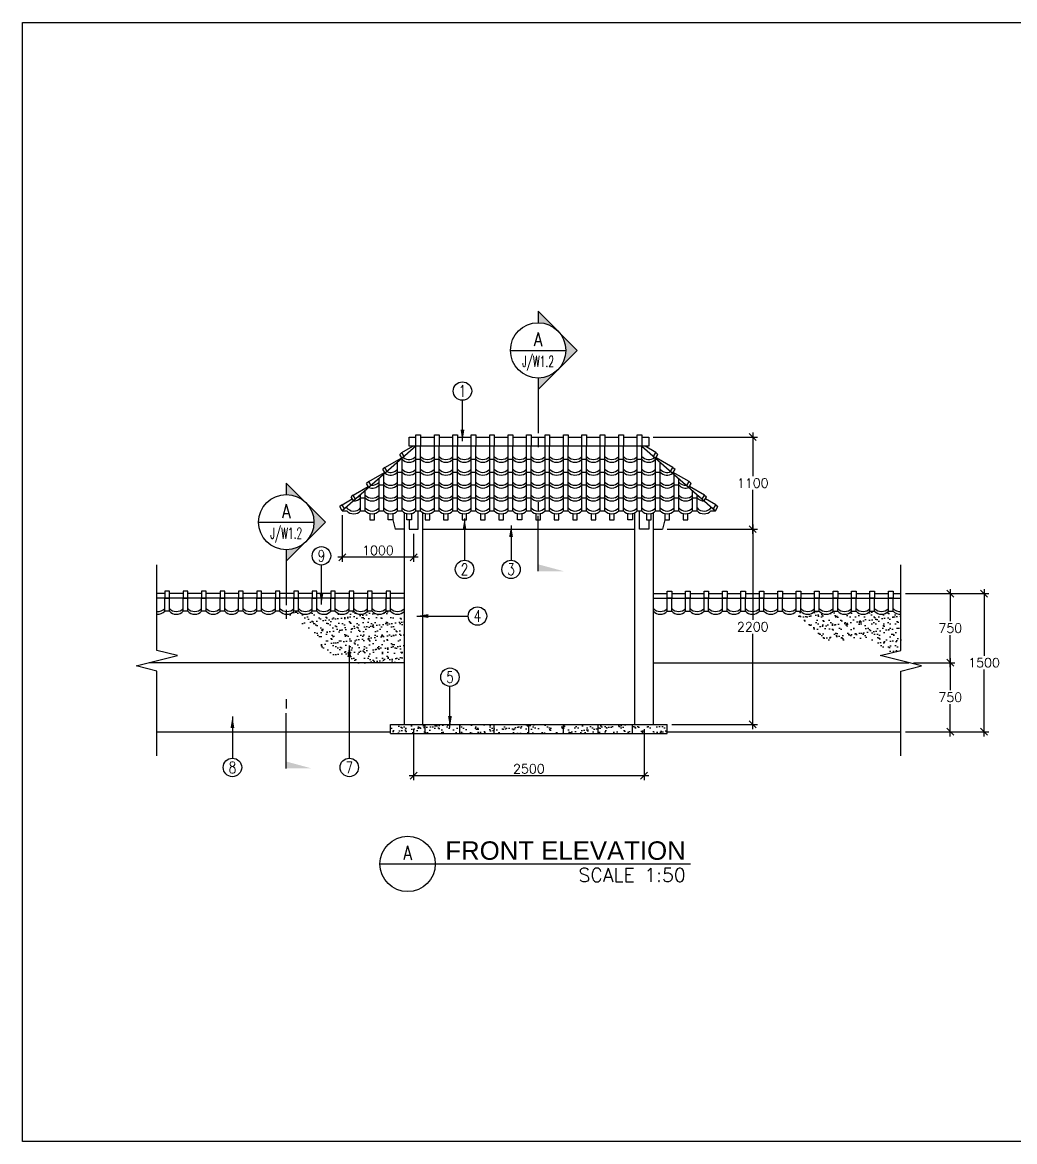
# Model space of a CAD drawing. Extents: x 0 to 17250, y 0 to 12150.
# Drawn here: x 0 to 10763, y 0 to 12150 of the extents above; entities that cross this region are included whole.
import ezdxf
from ezdxf.enums import TextEntityAlignment as Align

# ---------------------------------------------------------------- set-up
doc = ezdxf.new("R2010")
doc.units = 0
doc.header["$LTSCALE"] = 10
doc.header["$MEASUREMENT"] = 0
doc.header["$PDMODE"] = 34
doc.header["$PDSIZE"] = -10
doc.layers.get('0').update_dxf_attribs({"linetype": 'CONTINUOUS'})
doc.layers.get('DEFPOINTS').update_dxf_attribs({"linetype": 'CONTINUOUS'})
for name, color, linetype in [('AC-DETL-01', 7, 'CONTINUOUS'), ('AC-DETL-02', 2, 'CONTINUOUS'), ('AC-DETL-03', 2, 'CONTINUOUS'), ('AC-DETL-04', 3, 'CONTINUOUS'), ('AC-VIEWS', 2, 'CONTINUOUS')]:
    doc.layers.add(name, color=color, linetype=linetype)
doc.styles.add('ARIAL', font='ARIAL.TTF')
doc.styles.add('ROMANS', font='romans')
doc.dimstyles.new('DIM-50', dxfattribs={"dimscale": 50, "dimtxt": 2, "dimasz": 1.5, "dimexe": 1, "dimexo": 1, "dimgap": 0.5, "dimtad": 1, "dimtih": 1, "dimtoh": 1, "dimdec": 0, "dimtxsty": 'ROMANS', "dimblk1": 'OBLIQUE', "dimblk2": 'OBLIQUE', "dimsah": 1, "dimcen": 2, "dimdle": 1, "dimazin": 3, "dimtfac": 0.5, "dimtdec": 4, "dimtofl": 0, "dimtmove": 0, "dimatfit": 3, "dimtolj": 1, "dimtzin": 0})
doc.dimstyles.new('LEAD-50', dxfattribs={"dimscale": 50, "dimtxt": 2, "dimasz": 2.5, "dimexe": 1, "dimexo": 1, "dimgap": 0.5, "dimtad": 1, "dimtih": 1, "dimtoh": 1, "dimdec": 0, "dimtxsty": 'ROMANS', "dimcen": 2, "dimazin": 3, "dimtfac": 0.5, "dimtdec": 4, "dimtofl": 0, "dimtmove": 0, "dimatfit": 3, "dimtolj": 1, "dimtzin": 0})
pattern_1 = [(37.5, (848.45, 2362.04), (-3.1497, 96.3412), [0, -76, 0, -85, 0, -81.25]), (7.5, (848.45, 2362.04), (88.4888, 141.1073), [0, -41, 0, -68.5, 0, -26.25]), (327.5, (786.95, 2362.04), (155.7071, 0.28295), [0, -25, 0, -90, 0, -117.5]), (317.5, (786.95, 2362.04), (150.3063, 43.8838), [0, -12.5, 0, -59, 0, -67.5])]

# ---------------------------------------------------------------- blocks, each defined once
blk = doc.blocks.new('AC-CALLOUT')
at = {"color": 0}
blk.add_line((-6, 0), (6, 0), dxfattribs=at)
blk.add_circle((0, 0), 6, dxfattribs=at)
blk = doc.blocks.new('_OBLIQUE')
at = {"color": 0, "linetype": 'BYBLOCK'}
blk.add_line((-0.5, -0.5), (0.5, 0.5), dxfattribs=at)
blk = doc.blocks.new('*D9')
at = {"color": 0, "linetype": 'BYBLOCK'}
for p, q in [((3470, 6799), (3470, 6293)), ((4244, 6599), (4244, 6293)), ((4294, 6343), (3420, 6343))]:
    blk.add_line(p, q, dxfattribs=at)
at = {"layer": 'DEFPOINTS', "color": 0, "linetype": 'BYBLOCK'}
for p in [(3470, 6849), (4244, 6649), (3470, 6343)]:
    blk.add_point(p, dxfattribs=at)
at = {"color": 0, "linetype": 'BYBLOCK', "xscale": 75, "yscale": 75, "zscale": 75, "rotation": 180}
blk.add_blockref('_OBLIQUE', (3470, 6343), dxfattribs=at)
at = {"color": 0, "linetype": 'BYBLOCK', "xscale": 75, "yscale": 75, "zscale": 75}
blk.add_blockref('_OBLIQUE', (4244, 6343), dxfattribs=at)
at = {"color": 0, "linetype": 'BYBLOCK', "insert": (3857, 6418), "char_height": 100, "attachment_point": 5, "style": 'ROMANS'}
blk.add_mtext('\\A1;1000', dxfattribs=at)
blk = doc.blocks.new('*D10')
at = {"color": 0, "linetype": 'BYBLOCK'}
for p, q in [((7923, 7699), (7923, 7224)), ((6844, 7649), (7973, 7649)), ((7923, 6599), (7923, 7074)), ((6994, 6649), (7973, 6649))]:
    blk.add_line(p, q, dxfattribs=at)
at = {"layer": 'DEFPOINTS', "color": 0, "linetype": 'BYBLOCK'}
for p in [(6794, 7649), (6944, 6649), (7923, 6649)]:
    blk.add_point(p, dxfattribs=at)
at = {"color": 0, "linetype": 'BYBLOCK', "xscale": 75, "yscale": 75, "zscale": 75}
for p, rotation in [((7923, 7649), 90), ((7923, 6649), 270)]:
    blk.add_blockref('_OBLIQUE', p, dxfattribs=dict(at, rotation=rotation))
at = {"color": 0, "linetype": 'BYBLOCK', "insert": (7923, 7149), "char_height": 100, "attachment_point": 5, "style": 'ROMANS'}
blk.add_mtext('\\A1;1100', dxfattribs=at)
blk = doc.blocks.new('*D11')
at = {"color": 0, "linetype": 'BYBLOCK'}
for p, q in [((7923, 6699), (7923, 5664)), ((6994, 6649), (7973, 6649)), ((7923, 4479), (7923, 5514)), ((7044, 4529), (7973, 4529))]:
    blk.add_line(p, q, dxfattribs=at)
at = {"layer": 'DEFPOINTS', "color": 0, "linetype": 'BYBLOCK'}
for p in [(6944, 6649), (6994, 4529), (7923, 4529)]:
    blk.add_point(p, dxfattribs=at)
at = {"color": 0, "linetype": 'BYBLOCK', "xscale": 75, "yscale": 75, "zscale": 75}
for p, rotation in [((7923, 6649), 90), ((7923, 4529), 270)]:
    blk.add_blockref('_OBLIQUE', p, dxfattribs=dict(at, rotation=rotation))
at = {"color": 0, "linetype": 'BYBLOCK', "insert": (7923, 5589), "char_height": 100, "attachment_point": 5, "style": 'ROMANS'}
blk.add_mtext('\\A1;2200', dxfattribs=at)
blk = doc.blocks.new('*D12')
at = {"color": 0, "linetype": 'BYBLOCK'}
for p, q in [((10066, 5999), (10066, 5649)), ((9580, 5949), (10116, 5949)), ((10066, 5149), (10066, 5499)), ((9665, 5199), (10116, 5199))]:
    blk.add_line(p, q, dxfattribs=at)
at = {"layer": 'DEFPOINTS', "color": 0, "linetype": 'BYBLOCK'}
for p in [(9530, 5949), (9615, 5199), (10066, 5199)]:
    blk.add_point(p, dxfattribs=at)
at = {"color": 0, "linetype": 'BYBLOCK', "xscale": 75, "yscale": 75, "zscale": 75}
for p, rotation in [((10066, 5949), 90), ((10066, 5199), 270)]:
    blk.add_blockref('_OBLIQUE', p, dxfattribs=dict(at, rotation=rotation))
at = {"color": 0, "linetype": 'BYBLOCK', "insert": (10066, 5574), "char_height": 100, "attachment_point": 5, "style": 'ROMANS'}
blk.add_mtext('\\A1;750', dxfattribs=at)
blk = doc.blocks.new('*D13')
at = {"color": 0, "linetype": 'BYBLOCK'}
for p, q in [((10066, 5249), (10066, 4899)), ((9665, 5199), (10116, 5199)), ((10066, 4399), (10066, 4749)), ((9580, 4449), (10116, 4449))]:
    blk.add_line(p, q, dxfattribs=at)
at = {"layer": 'DEFPOINTS', "color": 0, "linetype": 'BYBLOCK'}
for p in [(9615, 5199), (9530, 4449), (10066, 4449)]:
    blk.add_point(p, dxfattribs=at)
at = {"color": 0, "linetype": 'BYBLOCK', "xscale": 75, "yscale": 75, "zscale": 75}
for p, rotation in [((10066, 5199), 90), ((10066, 4449), 270)]:
    blk.add_blockref('_OBLIQUE', p, dxfattribs=dict(at, rotation=rotation))
at = {"color": 0, "linetype": 'BYBLOCK', "insert": (10066, 4824), "char_height": 100, "attachment_point": 5, "style": 'ROMANS'}
blk.add_mtext('\\A1;750', dxfattribs=at)
blk = doc.blocks.new('*D14')
at = {"color": 0, "linetype": 'BYBLOCK'}
for p, q in [((10432, 5999), (10432, 5274)), ((9580, 5949), (10482, 5949)), ((10432, 4399), (10432, 5124)), ((9580, 4449), (10482, 4449))]:
    blk.add_line(p, q, dxfattribs=at)
at = {"layer": 'DEFPOINTS', "color": 0, "linetype": 'BYBLOCK'}
for p in [(9530, 5949), (9530, 4449), (10432, 4449)]:
    blk.add_point(p, dxfattribs=at)
at = {"color": 0, "linetype": 'BYBLOCK', "xscale": 75, "yscale": 75, "zscale": 75}
for p, rotation in [((10432, 5949), 90), ((10432, 4449), 270)]:
    blk.add_blockref('_OBLIQUE', p, dxfattribs=dict(at, rotation=rotation))
at = {"color": 0, "linetype": 'BYBLOCK', "insert": (10432, 5199), "char_height": 100, "attachment_point": 5, "style": 'ROMANS'}
blk.add_mtext('\\A1;1500', dxfattribs=at)
blk = doc.blocks.new('*D15')
at = {"color": 0, "linetype": 'BYBLOCK'}
for p, q in [((4244, 4479), (4244, 3922)), ((6744, 4479), (6744, 3922)), ((6794, 3972), (4194, 3972))]:
    blk.add_line(p, q, dxfattribs=at)
at = {"layer": 'DEFPOINTS', "color": 0, "linetype": 'BYBLOCK'}
for p in [(4244, 4529), (6744, 4529), (4244, 3972)]:
    blk.add_point(p, dxfattribs=at)
at = {"color": 0, "linetype": 'BYBLOCK', "xscale": 75, "yscale": 75, "zscale": 75, "rotation": 180}
blk.add_blockref('_OBLIQUE', (4244, 3972), dxfattribs=at)
at = {"color": 0, "linetype": 'BYBLOCK', "xscale": 75, "yscale": 75, "zscale": 75}
blk.add_blockref('_OBLIQUE', (6744, 3972), dxfattribs=at)
at = {"color": 0, "linetype": 'BYBLOCK', "insert": (5494, 4047), "char_height": 100, "attachment_point": 5, "style": 'ROMANS'}
blk.add_mtext('\\A1;2500', dxfattribs=at)
blk = doc.blocks.new('AC-CNOTE')
at = {"color": 0}
blk.add_circle((0, 0), 2, dxfattribs=at)

msp = doc.modelspace()

# ---------------------------------------------------------------- hatches: boundary and pattern name
at = {"layer": 'AC-DETL-02'}
h = msp.add_hatch(dxfattribs=at)
h.set_pattern_fill('AR-SAND', color=256, scale=50, style=0)
h.set_pattern_definition(pattern_1)
h.paths.add_polyline_path([(3794.3, 5758.8), (3744.3, 5758.8, -0.4514162), (3594.3, 5758.8), (3544.3, 5758.8, -0.4514162), (3394.3, 5758.8), (3344.3, 5758.8, -0.4514162), (3194.3, 5758.8), (3144.3, 5758.8, -0.4514162), (2994.3, 5758.8), (2944.3, 5758.8, -0.1572448), (2891.6, 5727.4), (3193.3, 5501.3), (3258.7, 5348.7), (3530.6, 5198.8), (4144.3, 5198.8), (4144.3, 5758.8, -0.4514162), (3994.3, 5758.8), (3944.3, 5758.8, -0.4514162)])
h = msp.add_hatch(dxfattribs=at)
h.set_pattern_fill('AR-SAND', color=256, scale=50, style=0)
h.set_pattern_definition(pattern_1)
h.paths.add_polyline_path([(8844.3, 5758.8), (8794.3, 5758.8, -0.4514162), (8644.3, 5758.8), (8594.3, 5758.8, -0.4514162), (8444.3, 5758.8), (8394.3, 5758.8, -0.0500455), (8379.7, 5745.2), (8712, 5430.3), (9171.4, 5465.1), (9430.4, 5307.5), (9530.1, 5332.5), (9530.1, 5725.5, -0.2436872), (9444.3, 5758.8), (9394.3, 5758.8, -0.4514162), (9244.3, 5758.8), (9194.3, 5758.8, -0.4514162), (9044.3, 5758.8), (8994.3, 5758.8, -0.4514162)])
h = msp.add_hatch(dxfattribs=at)
h.set_pattern_fill('AR-SAND', color=256, scale=50, style=0)
h.set_pattern_definition([(37.5, (-1028.86, 2362.04), (-3.1497, 96.3412), [0, -76, 0, -85, 0, -81.25]), (7.5, (-1028.86, 2362.04), (88.4888, 141.1073), [0, -41, 0, -68.5, 0, -26.25]), (327.5, (-1090.36, 2362.04), (155.7071, 0.28295), [0, -25, 0, -90, 0, -117.5]), (317.5, (-1090.36, 2362.04), (150.3063, 43.8838), [0, -12.5, 0, -59, 0, -67.5])])
h.paths.add_polyline_path([(3994.3, 4528.8), (3994.3, 4428.8), (4369.3, 4428.8), (4369.3, 4528.8)])
h.paths.add_polyline_path([(4744.3, 4428.8), (4744.3, 4528.8), (4369.3, 4528.8), (4369.3, 4428.8)])
h.paths.add_polyline_path([(5119.3, 4428.8), (5119.3, 4528.8), (4744.3, 4528.8), (4744.3, 4428.8)])
h.paths.add_polyline_path([(5494.3, 4428.8), (5494.3, 4528.8), (5119.3, 4528.8), (5119.3, 4428.8)])
h.paths.add_polyline_path([(5869.3, 4428.8), (5869.3, 4528.8), (5494.3, 4528.8), (5494.3, 4428.8)])
h.paths.add_polyline_path([(6244.3, 4428.8), (6244.3, 4528.8), (5869.3, 4528.8), (5869.3, 4428.8)])
h.paths.add_polyline_path([(6619.3, 4428.8), (6619.3, 4528.8), (6244.3, 4528.8), (6244.3, 4428.8)])
h.paths.add_polyline_path([(6994.3, 4428.8), (6994.3, 4528.8), (6619.3, 4528.8), (6619.3, 4428.8)])
at = {"layer": 'AC-DETL-04'}
h = msp.add_hatch(color=6, dxfattribs=at)
edge = h.paths.add_edge_path()
edge.add_line((5594.5, 8164.9), (6018.8, 8589.2))
edge.add_line((6018.8, 8589.2), (5594.5, 9013.4))
edge.add_line((5594.5, 9013.4), (5594.5, 8889.2))
edge.add_arc((5594.5, 8589.2), 300, -90, 90, ccw=False)
edge.add_line((5594.5, 8289.2), (5594.5, 8164.9))
h = msp.add_hatch(color=6, dxfattribs=at)
edge = h.paths.add_edge_path()
edge.add_line((2862.2, 6299.9), (3286.5, 6724.2))
edge.add_line((3286.5, 6724.2), (2862.2, 7148.5))
edge.add_line((2862.2, 7148.5), (2862.2, 7024.2))
edge.add_arc((2862.2, 6724.2), 300, -90, 90, ccw=False)
edge.add_line((2862.2, 6424.2), (2862.2, 6299.9))

# ---------------------------------------------------------------- linework, layer by layer
at = {"layer": 'AC-DETL-01'}
for p, q in [((4144.3, 4528.8), (4144.3, 6828.3)), ((4344.3, 4528.8), (4344.3, 6828.3)), ((6644.3, 4528.8), (6644.3, 6828.3)), ((6844.3, 4528.8), (6844.3, 6828.3)), ((4019.3, 6748.8), (4044.3, 6648.8)), ((4144.3, 6648.8), (4044.3, 6648.8)), ((4344.3, 6648.8), (6644.3, 6648.8)), ((6844.3, 6648.8), (6944.3, 6648.8)), ((1544.3, 5948.8), (1458.5, 5948.8)), ((4144.3, 5898.8), (1458.5, 5898.8)), ((1744.3, 5948.8), (1594.3, 5948.8)), ((1944.3, 5948.8), (1794.3, 5948.8)), ((2144.3, 5948.8), (1994.3, 5948.8)), ((2344.3, 5948.8), (2194.3, 5948.8)), ((2544.3, 5948.8), (2394.3, 5948.8)), ((2744.3, 5948.8), (2594.3, 5948.8)), ((2944.3, 5948.8), (2794.3, 5948.8)), ((3144.3, 5948.8), (2994.3, 5948.8)), ((3344.3, 5948.8), (3194.3, 5948.8)), ((3544.3, 5948.8), (3394.3, 5948.8)), ((3744.3, 5948.8), (3594.3, 5948.8)), ((3944.3, 5948.8), (3794.3, 5948.8)), ((4144.3, 5948.8), (3994.3, 5948.8)), ((6844.3, 5948.8), (6994.3, 5948.8)), ((6844.3, 5898.8), (9530.1, 5898.8)), ((7044.3, 5948.8), (7194.3, 5948.8)), ((7244.3, 5948.8), (7394.3, 5948.8)), ((7444.3, 5948.8), (7594.3, 5948.8)), ((7644.3, 5948.8), (7794.3, 5948.8)), ((7844.3, 5948.8), (7994.3, 5948.8)), ((8044.3, 5948.8), (8194.3, 5948.8)), ((8244.3, 5948.8), (8394.3, 5948.8)), ((8444.3, 5948.8), (8594.3, 5948.8)), ((8644.3, 5948.8), (8794.3, 5948.8)), ((8844.3, 5948.8), (8994.3, 5948.8)), ((9044.3, 5948.8), (9194.3, 5948.8)), ((9244.3, 5948.8), (9394.3, 5948.8)), ((9444.3, 5948.8), (9530.1, 5948.8)), ((4144.3, 5198.8), (1373.8, 5198.8)), ((6844.3, 5198.8), (9614.8, 5198.8)), ((3994.3, 4428.8), (3994.3, 4528.8)), ((3994.3, 4528.8), (6994.3, 4528.8)), ((4369.3, 4428.8), (4369.3, 4528.8)), ((4744.3, 4428.8), (4744.3, 4528.8)), ((5119.3, 4428.8), (5119.3, 4528.8)), ((5494.3, 4428.8), (5494.3, 4528.8)), ((5869.3, 4428.8), (5869.3, 4528.8)), ((6244.3, 4428.8), (6244.3, 4528.8)), ((6619.3, 4428.8), (6619.3, 4528.8)), ((6994.3, 4428.8), (6994.3, 4528.8))]:
    msp.add_line(p, q, dxfattribs=at)
at = {"layer": 'AC-DETL-01', "color": 6}
for p, q in [((1458.5, 4448.8), (3994.3, 4448.8)), ((3994.3, 4428.8), (6994.3, 4428.8)), ((6994.3, 4448.8), (9530.1, 4448.8))]:
    msp.add_line(p, q, dxfattribs=at)
at = {"layer": 'AC-DETL-01', "flags": 128}
for points in [[(4319.3, 7548.8), (4269.3, 7548.8), (4269.3, 7673.8), (4319.3, 7673.8)], [(4519.3, 7548.8), (4469.3, 7548.8), (4469.3, 7673.8), (4519.3, 7673.8)], [(4719.3, 7548.8), (4669.3, 7548.8), (4669.3, 7673.8), (4719.3, 7673.8)], [(4919.3, 7548.8), (4869.3, 7548.8), (4869.3, 7673.8), (4919.3, 7673.8)], [(5119.3, 7548.8), (5069.3, 7548.8), (5069.3, 7673.8), (5119.3, 7673.8)], [(5319.3, 7548.8), (5269.3, 7548.8), (5269.3, 7673.8), (5319.3, 7673.8)], [(5519.3, 7548.8), (5469.3, 7548.8), (5469.3, 7673.8), (5519.3, 7673.8)], [(5719.3, 7548.8), (5669.3, 7548.8), (5669.3, 7673.8), (5719.3, 7673.8)], [(5919.3, 7548.8), (5869.3, 7548.8), (5869.3, 7673.8), (5919.3, 7673.8)], [(6119.3, 7548.8), (6069.3, 7548.8), (6069.3, 7673.8), (6119.3, 7673.8)], [(6319.3, 7548.8), (6269.3, 7548.8), (6269.3, 7673.8), (6319.3, 7673.8)], [(6519.3, 7548.8), (6469.3, 7548.8), (6469.3, 7673.8), (6519.3, 7673.8)], [(6719.3, 7548.8), (6669.3, 7548.8), (6669.3, 7673.8), (6719.3, 7673.8)], [(1544.3, 5898.8), (1594.3, 5898.8), (1594.3, 5973.8), (1544.3, 5973.8)], [(1744.3, 5898.8), (1794.3, 5898.8), (1794.3, 5973.8), (1744.3, 5973.8)], [(1944.3, 5898.8), (1994.3, 5898.8), (1994.3, 5973.8), (1944.3, 5973.8)], [(2144.3, 5898.8), (2194.3, 5898.8), (2194.3, 5973.8), (2144.3, 5973.8)], [(2344.3, 5898.8), (2394.3, 5898.8), (2394.3, 5973.8), (2344.3, 5973.8)], [(2544.3, 5898.8), (2594.3, 5898.8), (2594.3, 5973.8), (2544.3, 5973.8)], [(2744.3, 5898.8), (2794.3, 5898.8), (2794.3, 5973.8), (2744.3, 5973.8)], [(2944.3, 5898.8), (2994.3, 5898.8), (2994.3, 5973.8), (2944.3, 5973.8)], [(3144.3, 5898.8), (3194.3, 5898.8), (3194.3, 5973.8), (3144.3, 5973.8)], [(3344.3, 5898.8), (3394.3, 5898.8), (3394.3, 5973.8), (3344.3, 5973.8)], [(3544.3, 5898.8), (3594.3, 5898.8), (3594.3, 5973.8), (3544.3, 5973.8)], [(3744.3, 5898.8), (3794.3, 5898.8), (3794.3, 5973.8), (3744.3, 5973.8)], [(3944.3, 5898.8), (3994.3, 5898.8), (3994.3, 5973.8), (3944.3, 5973.8)], [(7044.3, 5898.8), (6994.3, 5898.8), (6994.3, 5973.8), (7044.3, 5973.8)], [(7244.3, 5898.8), (7194.3, 5898.8), (7194.3, 5973.8), (7244.3, 5973.8)], [(7444.3, 5898.8), (7394.3, 5898.8), (7394.3, 5973.8), (7444.3, 5973.8)], [(7644.3, 5898.8), (7594.3, 5898.8), (7594.3, 5973.8), (7644.3, 5973.8)], [(7844.3, 5898.8), (7794.3, 5898.8), (7794.3, 5973.8), (7844.3, 5973.8)], [(8044.3, 5898.8), (7994.3, 5898.8), (7994.3, 5973.8), (8044.3, 5973.8)], [(8244.3, 5898.8), (8194.3, 5898.8), (8194.3, 5973.8), (8244.3, 5973.8)], [(8444.3, 5898.8), (8394.3, 5898.8), (8394.3, 5973.8), (8444.3, 5973.8)], [(8644.3, 5898.8), (8594.3, 5898.8), (8594.3, 5973.8), (8644.3, 5973.8)], [(8844.3, 5898.8), (8794.3, 5898.8), (8794.3, 5973.8), (8844.3, 5973.8)], [(9044.3, 5898.8), (8994.3, 5898.8), (8994.3, 5973.8), (9044.3, 5973.8)], [(9244.3, 5898.8), (9194.3, 5898.8), (9194.3, 5973.8), (9244.3, 5973.8)], [(9444.3, 5898.8), (9394.3, 5898.8), (9394.3, 5973.8), (9444.3, 5973.8)]]:
    msp.add_lwpolyline(points, close=True, dxfattribs=at)
at = {"layer": 'AC-DETL-01'}
for points in [[(6719.3, 7648.8), (6794.3, 7648.8), (6794.3, 7548.8), (4194.3, 7548.8), (4194.3, 7648.8), (4269.3, 7648.8)], [(4319.3, 7648.8), (4469.3, 7648.8)], [(4519.3, 7648.8), (4669.3, 7648.8)], [(4719.3, 7648.8), (4869.3, 7648.8)], [(4919.3, 7648.8), (5069.3, 7648.8)], [(5119.3, 7648.8), (5269.3, 7648.8)], [(5319.3, 7648.8), (5469.3, 7648.8)], [(5519.3, 7648.8), (5669.3, 7648.8)], [(5719.3, 7648.8), (5869.3, 7648.8)], [(5919.3, 7648.8), (6069.3, 7648.8)], [(6119.3, 7648.8), (6269.3, 7648.8)], [(6319.3, 7648.8), (6469.3, 7648.8)], [(6519.3, 7648.8), (6669.3, 7648.8)], [(1458.5, 4186.5), (1458.5, 5107.5), (1233.5, 5163.7), (1683.5, 5276.2), (1458.5, 5332.5), (1458.5, 6261.8)], [(9530.1, 4186.5), (9530.1, 5107.5), (9755.1, 5163.7), (9305.1, 5276.2), (9530.1, 5332.5), (9530.1, 6261.8)]]:
    msp.add_lwpolyline(points, dxfattribs=at)
at = {"layer": 'AC-DETL-01', "flags": 128}
for points in [[(4194.3, 6748.8), (4194.3, 6648.8), (4294.3, 6648.8), (4294.3, 6848.8)], [(6794.3, 6748.8), (6794.3, 6648.8), (6694.3, 6648.8), (6694.3, 6848.8)], [(6969.3, 6748.8), (6944.3, 6648.8)]]:
    msp.add_lwpolyline(points, dxfattribs=at)
at = {"layer": 'AC-DETL-02'}
for p, q in [((4269.3, 7548), (3470.3, 6848.8)), ((4116.9, 7481), (4234.3, 7548.8)), ((4269.3, 6848.8), (4269.3, 7548.8)), ((4319.3, 6848.8), (4319.3, 7548.8)), ((4469.3, 6848.8), (4469.3, 7548.8)), ((4519.3, 6848.8), (4519.3, 7548.8)), ((4669.3, 6848.8), (4669.3, 7548.8)), ((4719.3, 6848.8), (4719.3, 7548.8)), ((4869.3, 6848.8), (4869.3, 7548.8)), ((4919.3, 6848.8), (4919.3, 7548.8)), ((5069.3, 6848.8), (5069.3, 7548.8)), ((5119.3, 6848.8), (5119.3, 7548.8)), ((5269.3, 6848.8), (5269.3, 7548.8)), ((5319.3, 6848.8), (5319.3, 7548.8)), ((5469.3, 6848.8), (5469.3, 7548.8)), ((5519.3, 6848.8), (5519.3, 7548.8)), ((5669.3, 6848.8), (5669.3, 7548.8)), ((5719.3, 6848.8), (5719.3, 7548.8)), ((5869.3, 6848.8), (5869.3, 7548.8)), ((5919.3, 6848.8), (5919.3, 7548.8)), ((6069.3, 6848.8), (6069.3, 7548.8)), ((6119.3, 6848.8), (6119.3, 7548.8)), ((6269.3, 6848.8), (6269.3, 7548.8)), ((6319.3, 6848.8), (6319.3, 7548.8)), ((6469.3, 6848.8), (6469.3, 7548.8)), ((6519.3, 6848.8), (6519.3, 7548.8)), ((6669.3, 6848.8), (6669.3, 7548.8)), ((6718.4, 7548.8), (7518.4, 6848.8)), ((6719.3, 6848.8), (6719.3, 7548.8)), ((6871.8, 7481), (6754.4, 7548.8)), ((3931.9, 7319.2), (4114.7, 7424.7)), ((4116.9, 7481), (4093.8, 7460.9)), ((4119.3, 7416.7), (4093.8, 7460.9)), ((4142.3, 7436.9), (4116.9, 7481)), ((4119.3, 6848.8), (4119.3, 7416.7)), ((6846.3, 7436.9), (6871.8, 7481)), ((6869.3, 7416.7), (6894.8, 7460.9)), ((6869.3, 6848.8), (6869.3, 7416.7)), ((6871.8, 7481), (6894.8, 7460.9)), ((7056.7, 7319.2), (6873.9, 7424.7)), ((3931.9, 7319.2), (3908.9, 7299)), ((3934.4, 7254.9), (3908.9, 7299)), ((3957.4, 7275), (3931.9, 7319.2)), ((4069.3, 6848.8), (4069.3, 7373)), ((4269.3, 7408.8), (4319.3, 7408.8)), ((4469.3, 7408.8), (4519.3, 7408.8)), ((4669.3, 7408.8), (4719.3, 7408.8)), ((4869.3, 7408.8), (4919.3, 7408.8)), ((5069.3, 7408.8), (5119.3, 7408.8)), ((5269.3, 7408.8), (5319.3, 7408.8)), ((5469.3, 7408.8), (5519.3, 7408.8)), ((5669.3, 7408.8), (5719.3, 7408.8)), ((5869.3, 7408.8), (5919.3, 7408.8)), ((6069.3, 7408.8), (6119.3, 7408.8)), ((6269.3, 7408.8), (6319.3, 7408.8)), ((6469.3, 7408.8), (6519.3, 7408.8)), ((6669.3, 7408.8), (6719.3, 7408.8)), ((6919.3, 6848.8), (6919.3, 7373)), ((7031.3, 7275), (7056.7, 7319.2)), ((7054.3, 7254.9), (7079.8, 7299)), ((7056.7, 7319.2), (7079.8, 7299)), ((3756.5, 7165.7), (3928.5, 7265)), ((3869.3, 6848.8), (3869.3, 7198)), ((3919.3, 6848.8), (3919.3, 7241.7)), ((4069.3, 7268.8), (4119.3, 7268.8)), ((4269.3, 7268.8), (4319.3, 7268.8)), ((4469.3, 7268.8), (4519.3, 7268.8)), ((4669.3, 7268.8), (4719.3, 7268.8)), ((4869.3, 7268.8), (4919.3, 7268.8)), ((5069.3, 7268.8), (5119.3, 7268.8)), ((5269.3, 7268.8), (5319.3, 7268.8)), ((5469.3, 7268.8), (5519.3, 7268.8)), ((5669.3, 7268.8), (5719.3, 7268.8)), ((5869.3, 7268.8), (5919.3, 7268.8)), ((6069.3, 7268.8), (6119.3, 7268.8)), ((6269.3, 7268.8), (6319.3, 7268.8)), ((6469.3, 7268.8), (6519.3, 7268.8)), ((6669.3, 7268.8), (6719.3, 7268.8)), ((6869.3, 7268.8), (6919.3, 7268.8)), ((7232.2, 7165.7), (7060.1, 7265)), ((7069.3, 6848.8), (7069.3, 7241.7)), ((7119.3, 6848.8), (7119.3, 7198)), ((3589.1, 7019.2), (3752.1, 7113.3)), ((3719.3, 6848.8), (3719.3, 7066.7)), ((3756.5, 7165.7), (3733.5, 7145.5)), ((3759, 7101.4), (3733.5, 7145.5)), ((3782, 7121.5), (3756.5, 7165.7)), ((3869.3, 7128.8), (3919.3, 7128.8)), ((4069.3, 7128.8), (4119.3, 7128.8)), ((4269.3, 7128.8), (4319.3, 7128.8)), ((4469.3, 7128.8), (4519.3, 7128.8)), ((4669.3, 7128.8), (4719.3, 7128.8)), ((4869.3, 7128.8), (4919.3, 7128.8)), ((5069.3, 7128.8), (5119.3, 7128.8)), ((5269.3, 7128.8), (5319.3, 7128.8)), ((5469.3, 7128.8), (5519.3, 7128.8)), ((5669.3, 7128.8), (5719.3, 7128.8)), ((5869.3, 7128.8), (5919.3, 7128.8)), ((6069.3, 7128.8), (6119.3, 7128.8)), ((6269.3, 7128.8), (6319.3, 7128.8)), ((6469.3, 7128.8), (6519.3, 7128.8)), ((6669.3, 7128.8), (6719.3, 7128.8)), ((6869.3, 7128.8), (6919.3, 7128.8)), ((7069.3, 7128.8), (7119.3, 7128.8)), ((7206.7, 7121.5), (7232.2, 7165.7)), ((7229.7, 7101.4), (7255.2, 7145.5)), ((7232.2, 7165.7), (7255.2, 7145.5)), ((7399.5, 7019.2), (7236.6, 7113.3)), ((7269.3, 6848.8), (7269.3, 7066.7)), ((3467.8, 6913.1), (3578.8, 6977.2)), ((3589.1, 7019.2), (3566.1, 6999.1)), ((3591.6, 6955), (3566.1, 6999.1)), ((3614.6, 6975.1), (3589.1, 7019.2)), ((3669.3, 6848.8), (3669.3, 7023)), ((3669.3, 6988.8), (3719.3, 6988.8)), ((3869.3, 6988.8), (3919.3, 6988.8)), ((4069.3, 6988.8), (4119.3, 6988.8)), ((4269.3, 6988.8), (4319.3, 6988.8)), ((4469.3, 6988.8), (4519.3, 6988.8)), ((4669.3, 6988.8), (4719.3, 6988.8)), ((4869.3, 6988.8), (4919.3, 6988.8)), ((5069.3, 6988.8), (5119.3, 6988.8)), ((5269.3, 6988.8), (5319.3, 6988.8)), ((5469.3, 6988.8), (5519.3, 6988.8)), ((5669.3, 6988.8), (5719.3, 6988.8)), ((5869.3, 6988.8), (5919.3, 6988.8)), ((6069.3, 6988.8), (6119.3, 6988.8)), ((6269.3, 6988.8), (6319.3, 6988.8)), ((6469.3, 6988.8), (6519.3, 6988.8)), ((6669.3, 6988.8), (6719.3, 6988.8)), ((6869.3, 6988.8), (6919.3, 6988.8)), ((7069.3, 6988.8), (7119.3, 6988.8)), ((7269.3, 6988.8), (7319.3, 6988.8)), ((7319.3, 6848.8), (7319.3, 7023)), ((7374, 6975.1), (7399.5, 7019.2)), ((7397, 6955), (7422.5, 6999.1)), ((7399.5, 7019.2), (7422.5, 6999.1)), ((7520.9, 6913.1), (7409.9, 6977.2)), ((3467.8, 6913.1), (3444.8, 6892.9)), ((3470.3, 6848.8), (3444.8, 6892.9)), ((3493.3, 6868.9), (3467.8, 6913.1)), ((3470.3, 6848.8), (3519.3, 6848.8)), ((3669.3, 6848.8), (3719.3, 6848.8)), ((3869.3, 6848.8), (3919.3, 6848.8)), ((4069.3, 6848.8), (4119.3, 6848.8)), ((4269.3, 6848.8), (4319.3, 6848.8)), ((4469.3, 6848.8), (4519.3, 6848.8)), ((4669.3, 6848.8), (4719.3, 6848.8)), ((4869.3, 6848.8), (4919.3, 6848.8)), ((5069.3, 6848.8), (5119.3, 6848.8)), ((5269.3, 6848.8), (5319.3, 6848.8)), ((5469.3, 6848.8), (5519.3, 6848.8)), ((5669.3, 6848.8), (5719.3, 6848.8)), ((5869.3, 6848.8), (5919.3, 6848.8)), ((6069.3, 6848.8), (6119.3, 6848.8)), ((6269.3, 6848.8), (6319.3, 6848.8)), ((6469.3, 6848.8), (6519.3, 6848.8)), ((6669.3, 6848.8), (6719.3, 6848.8)), ((6869.3, 6848.8), (6919.3, 6848.8)), ((7069.3, 6848.8), (7119.3, 6848.8)), ((7269.3, 6848.8), (7319.3, 6848.8)), ((7469.3, 6848.8), (7518.4, 6848.8)), ((7495.4, 6868.9), (7520.9, 6913.1)), ((7518.4, 6848.8), (7543.9, 6892.9)), ((7520.9, 6913.1), (7543.9, 6892.9)), ((1544.3, 5758.8), (1544.3, 5898.8)), ((1594.3, 5758.8), (1594.3, 5898.8)), ((1744.3, 5758.8), (1744.3, 5898.8)), ((1794.3, 5758.8), (1794.3, 5898.8)), ((1944.3, 5758.8), (1944.3, 5898.8)), ((1994.3, 5758.8), (1994.3, 5898.8)), ((2144.3, 5758.8), (2144.3, 5898.8)), ((2194.3, 5758.8), (2194.3, 5898.8)), ((2344.3, 5758.8), (2344.3, 5898.8)), ((2394.3, 5758.8), (2394.3, 5898.8)), ((2544.3, 5758.8), (2544.3, 5898.8)), ((2594.3, 5758.8), (2594.3, 5898.8)), ((2744.3, 5758.8), (2744.3, 5898.8)), ((2794.3, 5758.8), (2794.3, 5898.8)), ((2944.3, 5758.8), (2944.3, 5898.8)), ((2994.3, 5758.8), (2994.3, 5898.8)), ((3144.3, 5758.8), (3144.3, 5898.8)), ((3194.3, 5758.8), (3194.3, 5898.8)), ((3344.3, 5758.8), (3344.3, 5898.8)), ((3394.3, 5758.8), (3394.3, 5898.8)), ((3544.3, 5758.8), (3544.3, 5898.8)), ((3594.3, 5758.8), (3594.3, 5898.8)), ((3744.3, 5758.8), (3744.3, 5898.8)), ((3794.3, 5758.8), (3794.3, 5898.8)), ((3944.3, 5758.8), (3944.3, 5898.8)), ((3994.3, 5758.8), (3994.3, 5898.8)), ((6994.3, 5758.8), (6994.3, 5898.8)), ((7044.3, 5758.8), (7044.3, 5898.8)), ((7194.3, 5758.8), (7194.3, 5898.8)), ((7244.3, 5758.8), (7244.3, 5898.8)), ((7394.3, 5758.8), (7394.3, 5898.8)), ((7444.3, 5758.8), (7444.3, 5898.8)), ((7594.3, 5758.8), (7594.3, 5898.8)), ((7644.3, 5758.8), (7644.3, 5898.8)), ((7794.3, 5758.8), (7794.3, 5898.8)), ((7844.3, 5758.8), (7844.3, 5898.8)), ((7994.3, 5758.8), (7994.3, 5898.8)), ((8044.3, 5758.8), (8044.3, 5898.8)), ((8194.3, 5758.8), (8194.3, 5898.8)), ((8244.3, 5758.8), (8244.3, 5898.8)), ((8394.3, 5758.8), (8394.3, 5898.8)), ((8444.3, 5758.8), (8444.3, 5898.8)), ((8594.3, 5758.8), (8594.3, 5898.8)), ((8644.3, 5758.8), (8644.3, 5898.8)), ((8794.3, 5758.8), (8794.3, 5898.8)), ((8844.3, 5758.8), (8844.3, 5898.8)), ((8994.3, 5758.8), (8994.3, 5898.8)), ((9044.3, 5758.8), (9044.3, 5898.8)), ((9194.3, 5758.8), (9194.3, 5898.8)), ((9244.3, 5758.8), (9244.3, 5898.8)), ((9394.3, 5758.8), (9394.3, 5898.8)), ((9444.3, 5758.8), (9444.3, 5898.8)), ((1594.3, 5758.8), (1544.3, 5758.8)), ((1794.3, 5758.8), (1744.3, 5758.8)), ((1994.3, 5758.8), (1944.3, 5758.8)), ((2194.3, 5758.8), (2144.3, 5758.8)), ((2394.3, 5758.8), (2344.3, 5758.8)), ((2594.3, 5758.8), (2544.3, 5758.8)), ((2794.3, 5758.8), (2744.3, 5758.8)), ((2994.3, 5758.8), (2944.3, 5758.8)), ((3194.3, 5758.8), (3144.3, 5758.8)), ((3394.3, 5758.8), (3344.3, 5758.8)), ((3594.3, 5758.8), (3544.3, 5758.8)), ((3794.3, 5758.8), (3744.3, 5758.8)), ((3994.3, 5758.8), (3944.3, 5758.8)), ((6994.3, 5758.8), (7044.3, 5758.8)), ((7194.3, 5758.8), (7244.3, 5758.8)), ((7394.3, 5758.8), (7444.3, 5758.8)), ((7594.3, 5758.8), (7644.3, 5758.8)), ((7794.3, 5758.8), (7844.3, 5758.8)), ((7994.3, 5758.8), (8044.3, 5758.8)), ((8194.3, 5758.8), (8244.3, 5758.8)), ((8394.3, 5758.8), (8444.3, 5758.8)), ((8594.3, 5758.8), (8644.3, 5758.8)), ((8794.3, 5758.8), (8844.3, 5758.8)), ((8994.3, 5758.8), (9044.3, 5758.8)), ((9194.3, 5758.8), (9244.3, 5758.8)), ((9394.3, 5758.8), (9444.3, 5758.8))]:
    msp.add_line(p, q, dxfattribs=at)
at = {"layer": 'AC-DETL-02', "flags": 128}
for points in [[(3769.3, 6818.1), (3769.3, 6748.8), (3819.3, 6748.8), (3819.3, 6818.1)], [(4019.3, 6818.1), (4019.3, 6748.8), (3969.3, 6748.8), (3969.3, 6818.1)], [(4219.3, 6818.1), (4219.3, 6748.8), (4169.3, 6748.8), (4169.3, 6818.1)], [(4369.3, 6818.1), (4369.3, 6748.8), (4419.3, 6748.8), (4419.3, 6818.1)], [(4569.3, 6818.1), (4569.3, 6748.8), (4619.3, 6748.8), (4619.3, 6818.1)], [(4769.3, 6818.1), (4769.3, 6748.8), (4819.3, 6748.8), (4819.3, 6818.1)], [(4969.3, 6818.1), (4969.3, 6748.8), (5019.3, 6748.8), (5019.3, 6818.1)], [(5169.3, 6818.1), (5169.3, 6748.8), (5219.3, 6748.8), (5219.3, 6818.1)], [(5419.3, 6818.1), (5419.3, 6748.8), (5369.3, 6748.8), (5369.3, 6818.1)], [(5569.3, 6818.1), (5569.3, 6748.8), (5619.3, 6748.8), (5619.3, 6818.1)], [(5769.3, 6818.1), (5769.3, 6748.8), (5819.3, 6748.8), (5819.3, 6818.1)], [(5969.3, 6818.1), (5969.3, 6748.8), (6019.3, 6748.8), (6019.3, 6818.1)], [(6169.3, 6818.1), (6169.3, 6748.8), (6219.3, 6748.8), (6219.3, 6818.1)], [(6369.3, 6818.1), (6369.3, 6748.8), (6419.3, 6748.8), (6419.3, 6818.1)], [(6619.3, 6818.1), (6619.3, 6748.8), (6569.3, 6748.8), (6569.3, 6818.1)], [(6769.3, 6818.1), (6769.3, 6748.8), (6819.3, 6748.8), (6819.3, 6818.1)], [(6969.3, 6818.1), (6969.3, 6748.8), (7019.3, 6748.8), (7019.3, 6818.1)], [(7169.3, 6818.1), (7169.3, 6748.8), (7219.3, 6748.8), (7219.3, 6818.1)]]:
    msp.add_lwpolyline(points, dxfattribs=at)
at = {"layer": 'AC-DETL-02'}
for centre, start, end in [((4194.3, 7504.9), 230.97074, 318.59038), ((4394.3, 7504.9), 221.40962, 318.59038), ((4594.3, 7504.9), 221.40962, 318.59038), ((4794.3, 7504.9), 221.40962, 318.59038), ((4994.3, 7504.9), 221.40962, 318.59038), ((5194.3, 7504.9), 221.40962, 318.59038), ((5394.3, 7504.9), 221.40962, 318.59038), ((5594.3, 7504.9), 221.40962, 318.59038), ((5794.3, 7504.9), 221.40962, 318.59038), ((5994.3, 7504.9), 221.40962, 318.59038), ((6194.3, 7504.9), 221.40962, 318.59038), ((6394.3, 7504.9), 221.40962, 318.59038), ((6594.3, 7504.9), 221.40962, 318.59038), ((6794.3, 7504.9), 221.40962, 309.02926), ((3994.3, 7364.9), 246.86628, 318.59038), ((4194.3, 7474.9), 221.40962, 318.59038), ((4194.3, 7364.9), 221.40962, 318.59038), ((4394.3, 7474.9), 221.40962, 318.59038), ((4394.3, 7364.9), 221.40962, 318.59038), ((4594.3, 7474.9), 221.40962, 318.59038), ((4594.3, 7364.9), 221.40962, 318.59038), ((4794.3, 7474.9), 221.40962, 318.59038), ((4794.3, 7364.9), 221.40962, 318.59038), ((4994.3, 7474.9), 221.40962, 318.59038), ((4994.3, 7364.9), 221.40962, 318.59038), ((5194.3, 7474.9), 221.40962, 318.59038), ((5194.3, 7364.9), 221.40962, 318.59038), ((5394.3, 7474.9), 221.40962, 318.59038), ((5394.3, 7364.9), 221.40962, 318.59038), ((5594.3, 7474.9), 221.40962, 318.59038), ((5594.3, 7364.9), 221.40962, 318.59038), ((5794.3, 7474.9), 221.40962, 318.59038), ((5794.3, 7364.9), 221.40962, 318.59038), ((5994.3, 7474.9), 221.40962, 318.59038), ((5994.3, 7364.9), 221.40962, 318.59038), ((6194.3, 7474.9), 221.40962, 318.59038), ((6194.3, 7364.9), 221.40962, 318.59038), ((6394.3, 7474.9), 221.40962, 318.59038), ((6394.3, 7364.9), 221.40962, 318.59038), ((6594.3, 7474.9), 221.40962, 318.59038), ((6594.3, 7364.9), 221.40962, 318.59038), ((6794.3, 7474.9), 221.40962, 318.59038), ((6794.3, 7364.9), 221.40962, 318.59038), ((6994.3, 7364.9), 221.40962, 293.13372), ((3994.3, 7334.9), 233.16633, 318.59038), ((4194.3, 7334.9), 221.40962, 318.59038), ((4394.3, 7334.9), 221.40962, 318.59038), ((4594.3, 7334.9), 221.40962, 318.59038), ((4794.3, 7334.9), 221.40962, 318.59038), ((4994.3, 7334.9), 221.40962, 318.59038), ((5194.3, 7334.9), 221.40962, 318.59038), ((5394.3, 7334.9), 221.40962, 318.59038), ((5594.3, 7334.9), 221.40962, 318.59038), ((5794.3, 7334.9), 221.40962, 318.59038), ((5994.3, 7334.9), 221.40962, 318.59038), ((6194.3, 7334.9), 221.40962, 318.59038), ((6394.3, 7334.9), 221.40962, 318.59038), ((6594.3, 7334.9), 221.40962, 318.59038), ((6794.3, 7334.9), 221.40962, 318.59038), ((6994.3, 7334.9), 221.40962, 306.83367), ((3794.3, 7194.9), 249.28379, 318.59038), ((3794.3, 7224.9), 265.35292, 318.59038), ((3994.3, 7224.9), 221.40962, 318.59038), ((3994.3, 7194.9), 221.40962, 318.59038), ((4194.3, 7224.9), 221.40962, 318.59038), ((4194.3, 7194.9), 221.40962, 318.59038), ((4394.3, 7224.9), 221.40962, 318.59038), ((4394.3, 7194.9), 221.40962, 318.59038), ((4594.3, 7224.9), 221.40962, 318.59038), ((4594.3, 7194.9), 221.40962, 318.59038), ((4794.3, 7224.9), 221.40962, 318.59038), ((4794.3, 7194.9), 221.40962, 318.59038), ((4994.3, 7224.9), 221.40962, 318.59038), ((4994.3, 7194.9), 221.40962, 318.59038), ((5194.3, 7224.9), 221.40962, 318.59038), ((5194.3, 7194.9), 221.40962, 318.59038), ((5394.3, 7224.9), 221.40962, 318.59038), ((5394.3, 7194.9), 221.40962, 318.59038), ((5594.3, 7224.9), 221.40962, 318.59038), ((5594.3, 7194.9), 221.40962, 318.59038), ((5794.3, 7224.9), 221.40962, 318.59038), ((5794.3, 7194.9), 221.40962, 318.59038), ((5994.3, 7224.9), 221.40962, 318.59038), ((5994.3, 7194.9), 221.40962, 318.59038), ((6194.3, 7224.9), 221.40962, 318.59038), ((6194.3, 7194.9), 221.40962, 318.59038), ((6394.3, 7224.9), 221.40962, 318.59038), ((6394.3, 7194.9), 221.40962, 318.59038), ((6594.3, 7224.9), 221.40962, 318.59038), ((6594.3, 7194.9), 221.40962, 318.59038), ((6794.3, 7224.9), 221.40962, 318.59038), ((6794.3, 7194.9), 221.40962, 318.59038), ((6994.3, 7224.9), 221.40962, 318.59038), ((6994.3, 7194.9), 221.40962, 318.59038), ((7194.3, 7224.9), 221.40962, 274.64708), ((7194.3, 7194.9), 221.40962, 290.71621), ((3594.3, 7054.9), 268.44085, 318.59038), ((3594.3, 7084.9), 294.95723, 318.59038), ((3794.3, 7084.9), 221.40962, 318.59038), ((3794.3, 7054.9), 221.40962, 318.59038), ((3994.3, 7084.9), 221.40962, 318.59038), ((3994.3, 7054.9), 221.40962, 318.59038), ((4194.3, 7084.9), 221.40962, 318.59038), ((4194.3, 7054.9), 221.40962, 318.59038), ((4394.3, 7084.9), 221.40962, 318.59038), ((4394.3, 7054.9), 221.40962, 318.59038), ((4594.3, 7084.9), 221.40962, 318.59038), ((4594.3, 7054.9), 221.40962, 318.59038), ((4794.3, 7084.9), 221.40962, 318.59038), ((4794.3, 7054.9), 221.40962, 318.59038), ((4994.3, 7084.9), 221.40962, 318.59038), ((4994.3, 7054.9), 221.40962, 318.59038), ((5194.3, 7084.9), 221.40962, 318.59038), ((5194.3, 7054.9), 221.40962, 318.59038), ((5394.3, 7084.9), 221.40962, 318.59038), ((5394.3, 7054.9), 221.40962, 318.59038), ((5594.3, 7084.9), 221.40962, 318.59038), ((5594.3, 7054.9), 221.40962, 318.59038), ((5794.3, 7084.9), 221.40962, 318.59038), ((5794.3, 7054.9), 221.40962, 318.59038), ((5994.3, 7084.9), 221.40962, 318.59038), ((5994.3, 7054.9), 221.40962, 318.59038), ((6194.3, 7084.9), 221.40962, 318.59038), ((6194.3, 7054.9), 221.40962, 318.59038), ((6394.3, 7084.9), 221.40962, 318.59038), ((6394.3, 7054.9), 221.40962, 318.59038), ((6594.3, 7084.9), 221.40962, 318.59038), ((6594.3, 7054.9), 221.40962, 318.59038), ((6794.3, 7084.9), 221.40962, 318.59038), ((6794.3, 7054.9), 221.40962, 318.59038), ((6994.3, 7084.9), 221.40962, 318.59038), ((6994.3, 7054.9), 221.40962, 318.59038), ((7194.3, 7084.9), 221.40962, 318.59038), ((7194.3, 7054.9), 221.40962, 318.59038), ((7394.3, 7084.9), 221.40962, 245.04277), ((7394.3, 7054.9), 221.40962, 271.55915), ((3594.3, 6944.9), 215.82361, 318.59038), ((3594.3, 6914.9), 221.40962, 318.59038), ((3794.3, 6944.9), 221.40962, 318.59038), ((3794.3, 6914.9), 221.40962, 318.59038), ((3994.3, 6944.9), 221.40962, 318.59038), ((3994.3, 6914.9), 221.40962, 318.59038), ((4194.3, 6944.9), 221.40962, 318.59038), ((4194.3, 6914.9), 221.40962, 318.59038), ((4394.3, 6944.9), 221.40962, 318.59038), ((4394.3, 6914.9), 221.40962, 318.59038), ((4594.3, 6944.9), 221.40962, 318.59038), ((4594.3, 6914.9), 221.40962, 318.59038), ((4794.3, 6944.9), 221.40962, 318.59038), ((4794.3, 6914.9), 221.40962, 318.59038), ((4994.3, 6944.9), 221.40962, 318.59038), ((4994.3, 6914.9), 221.40962, 318.59038), ((5194.3, 6944.9), 221.40962, 318.59038), ((5194.3, 6914.9), 221.40962, 318.59038), ((5394.3, 6944.9), 221.40962, 318.59038), ((5394.3, 6914.9), 221.40962, 318.59038), ((5594.3, 6944.9), 221.40962, 318.59038), ((5594.3, 6914.9), 221.40962, 318.59038), ((5794.3, 6944.9), 221.40962, 318.59038), ((5794.3, 6914.9), 221.40962, 318.59038), ((5994.3, 6944.9), 221.40962, 318.59038), ((5994.3, 6914.9), 221.40962, 318.59038), ((6194.3, 6944.9), 221.40962, 318.59038), ((6194.3, 6914.9), 221.40962, 318.59038), ((6394.3, 6944.9), 221.40962, 318.59038), ((6394.3, 6914.9), 221.40962, 318.59038), ((6594.3, 6944.9), 221.40962, 318.59038), ((6594.3, 6914.9), 221.40962, 318.59038), ((6794.3, 6944.9), 221.40962, 318.59038), ((6794.3, 6914.9), 221.40962, 318.59038), ((6994.3, 6944.9), 221.40962, 318.59038), ((6994.3, 6914.9), 221.40962, 318.59038), ((7194.3, 6944.9), 221.40962, 318.59038), ((7194.3, 6914.9), 221.40962, 318.59038), ((7394.3, 6944.9), 221.40962, 324.17639), ((7394.3, 6914.9), 221.40962, 318.59038), ((1469.3, 5854.9), 263.8091, 318.59038), ((1469.3, 5824.9), 263.8091, 318.59038), ((1669.3, 5854.9), 221.40962, 318.59038), ((1669.3, 5824.9), 221.40962, 318.59038), ((1869.3, 5854.9), 221.40962, 318.59038), ((1869.3, 5824.9), 221.40962, 318.59038), ((2069.3, 5854.9), 221.40962, 318.59038), ((2069.3, 5824.9), 221.40962, 318.59038), ((2269.3, 5854.9), 221.40962, 318.59038), ((2269.3, 5824.9), 221.40962, 318.59038), ((2469.3, 5854.9), 221.40962, 318.59038), ((2469.3, 5824.9), 221.40962, 318.59038), ((2669.3, 5854.9), 221.40962, 318.59038), ((2669.3, 5824.9), 221.40962, 318.59038), ((2869.3, 5854.9), 221.40962, 318.59038), ((2869.3, 5824.9), 221.40962, 318.59038), ((3069.3, 5854.9), 221.40962, 318.59038), ((3069.3, 5824.9), 221.40962, 318.59038), ((3269.3, 5854.9), 221.40962, 318.59038), ((3269.3, 5824.9), 221.40962, 318.59038), ((3469.3, 5854.9), 221.40962, 318.59038), ((3469.3, 5824.9), 221.40962, 318.59038), ((3669.3, 5854.9), 221.40962, 318.59038), ((3669.3, 5824.9), 221.40962, 318.59038), ((3869.3, 5854.9), 221.40962, 318.59038), ((3869.3, 5824.9), 221.40962, 318.59038), ((4069.3, 5854.9), 221.40962, 318.59038), ((4069.3, 5824.9), 221.40962, 318.59038), ((6919.3, 5854.9), 221.40962, 318.59038), ((6919.3, 5824.9), 221.40962, 318.59038), ((7119.3, 5854.9), 221.40962, 318.59038), ((7119.3, 5824.9), 221.40962, 318.59038), ((7319.3, 5854.9), 221.40962, 318.59038), ((7319.3, 5824.9), 221.40962, 318.59038), ((7519.3, 5854.9), 221.40962, 318.59038), ((7519.3, 5824.9), 221.40962, 318.59038), ((7719.3, 5854.9), 221.40962, 318.59038), ((7719.3, 5824.9), 221.40962, 318.59038), ((7919.3, 5854.9), 221.40962, 318.59038), ((7919.3, 5824.9), 221.40962, 318.59038), ((8119.3, 5854.9), 221.40962, 318.59038), ((8119.3, 5824.9), 221.40962, 318.59038), ((8319.3, 5854.9), 221.40962, 318.59038), ((8319.3, 5824.9), 221.40962, 318.59038), ((8519.3, 5854.9), 221.40962, 318.59038), ((8519.3, 5824.9), 221.40962, 318.59038), ((8719.3, 5854.9), 221.40962, 318.59038), ((8719.3, 5824.9), 221.40962, 318.59038), ((8919.3, 5854.9), 221.40962, 318.59038), ((8919.3, 5824.9), 221.40962, 318.59038), ((9119.3, 5854.9), 221.40962, 318.59038), ((9119.3, 5824.9), 221.40962, 318.59038), ((9319.3, 5854.9), 221.40962, 318.59038), ((9319.3, 5824.9), 221.40962, 318.59038), ((9519.3, 5854.9), 221.40962, 276.1909), ((9519.3, 5824.9), 221.40962, 276.1909)]:
    msp.add_arc(centre, 100, start, end, dxfattribs=at)
at = {"layer": 'AC-DETL-04', "color": 6}
for p, q in [((5594.5, 8289.2), (5594.5, 7689.2)), ((5594.5, 7639.2), (5594.5, 7539.2)), ((5594.5, 6942.4), (5594.5, 6842.4)), ((5594.5, 6192.4), (5594.5, 6792.4)), ((2862.2, 6424.2), (2862.2, 5824.2)), ((2862.2, 5774.2), (2862.2, 5674.2)), ((2862.2, 4801.4), (2862.2, 4701.4)), ((2862.2, 4051.4), (2862.2, 4651.4)), ((4478.7, 3014.5), (7245.8, 3014.5))]:
    msp.add_line(p, q, dxfattribs=at)
for points in [[(5594.5, 8164.9), (6018.8, 8589.2), (5594.5, 9013.4), (5594.5, 8889.2, -1), (5594.5, 8289.2)], [(2862.2, 6299.9), (3286.5, 6724.2), (2862.2, 7148.5), (2862.2, 7024.2, -1), (2862.2, 6424.2)]]:
    msp.add_lwpolyline(points, format="xyb", close=True, dxfattribs=at)
for points in [[(5869.5, 6192.4), (5594.5, 6267.4), (5594.5, 6192.4)], [(3137.2, 4051.4), (2862.2, 4126.4), (2862.2, 4051.4)]]:
    msp.add_solid(points, dxfattribs=at)
at = {"layer": 'AC-VIEWS'}
msp.add_lwpolyline([(0, 12150), (17250, 12150), (17250, 0), (0, 0)], close=True, dxfattribs=at)

# ---------------------------------------------------------------- block references
at = {"layer": 'AC-DETL-04', "color": 6}
ref = msp.add_blockref('AC-CALLOUT', (5594.5, 8589.2), dxfattribs=dict(at, xscale=50, yscale=50, zscale=50))
ref.add_attrib('NO.1', 'A', dxfattribs={"layer": '0', "color": 0, "height": 150, "style": 'ROMANS', "width": 0.8}).set_placement((5594.5, 8709.2), align=Align.MIDDLE_CENTER)
ref.add_attrib('NO.2', 'J/W1.2', dxfattribs={"layer": '0', "color": 0, "height": 120, "style": 'ROMANS', "width": 0.6}).set_placement((5594.5, 8469.2), align=Align.MIDDLE_CENTER)
at = {"layer": 'AC-DETL-04'}
ref = msp.add_blockref('AC-CNOTE', (4773.6, 8147.6), dxfattribs=dict(at, xscale=50, yscale=50, zscale=50))
ref.add_attrib('NO', '1', dxfattribs={"layer": '0', "color": 0, "height": 125, "style": 'ROMANS', "width": 0.75}).set_placement((4773.6, 8147.6), align=Align.MIDDLE_CENTER)
at = {"layer": 'AC-DETL-04', "color": 6}
ref = msp.add_blockref('AC-CALLOUT', (2862.2, 6724.2), dxfattribs=dict(at, xscale=50, yscale=50, zscale=50))
ref.add_attrib('NO.1', 'A', dxfattribs={"layer": '0', "color": 0, "height": 150, "style": 'ROMANS', "width": 0.8}).set_placement((2862.2, 6844.2), align=Align.MIDDLE_CENTER)
ref.add_attrib('NO.2', 'J/W1.2', dxfattribs={"layer": '0', "color": 0, "height": 120, "style": 'ROMANS', "width": 0.6}).set_placement((2862.2, 6604.2), align=Align.MIDDLE_CENTER)
at = {"layer": 'AC-DETL-04'}
ref = msp.add_blockref('AC-CNOTE', (3244.3, 6359.2), dxfattribs=dict(at, xscale=50, yscale=50, zscale=50))
ref.add_attrib('NO', '9', dxfattribs={"layer": '0', "color": 0, "height": 125, "style": 'ROMANS', "width": 0.75}).set_placement((3244.3, 6359.2), align=Align.MIDDLE_CENTER)
ref = msp.add_blockref('AC-CNOTE', (4796.3, 6212.2), dxfattribs=dict(at, xscale=50, yscale=50, zscale=50))
ref.add_attrib('NO', '2', dxfattribs={"layer": '0', "color": 0, "height": 125, "style": 'ROMANS', "width": 0.75}).set_placement((4796.3, 6212.2), align=Align.MIDDLE_CENTER)
ref = msp.add_blockref('AC-CNOTE', (5301.1, 6212.2), dxfattribs=dict(at, xscale=50, yscale=50, zscale=50))
ref.add_attrib('NO', '3', dxfattribs={"layer": '0', "color": 0, "height": 125, "style": 'ROMANS', "width": 0.75}).set_placement((5301.1, 6212.2), align=Align.MIDDLE_CENTER)
ref = msp.add_blockref('AC-CNOTE', (4936.8, 5705.5), dxfattribs=dict(at, xscale=50, yscale=50, zscale=50))
ref.add_attrib('NO', '4', dxfattribs={"layer": '0', "color": 0, "height": 125, "style": 'ROMANS', "width": 0.75}).set_placement((4936.8, 5705.5), align=Align.MIDDLE_CENTER)
ref = msp.add_blockref('AC-CNOTE', (4637.9, 5041.9), dxfattribs=dict(at, xscale=50, yscale=50, zscale=50))
ref.add_attrib('NO', '5', dxfattribs={"layer": '0', "color": 0, "height": 125, "style": 'ROMANS', "width": 0.75}).set_placement((4637.9, 5041.9), align=Align.MIDDLE_CENTER)
ref = msp.add_blockref('AC-CNOTE', (2278.7, 4061.6), dxfattribs=dict(at, xscale=50, yscale=50, zscale=50))
ref.add_attrib('NO', '8', dxfattribs={"layer": '0', "color": 0, "height": 125, "style": 'ROMANS', "width": 0.75}).set_placement((2278.7, 4061.6), align=Align.MIDDLE_CENTER)
ref = msp.add_blockref('AC-CNOTE', (3545.9, 4061.6), dxfattribs=dict(at, xscale=50, yscale=50, zscale=50))
ref.add_attrib('NO', '7', dxfattribs={"layer": '0', "color": 0, "height": 125, "style": 'ROMANS', "width": 0.75}).set_placement((3545.9, 4061.6), align=Align.MIDDLE_CENTER)
at = {"layer": 'AC-DETL-04', "color": 6}
ref = msp.add_blockref('AC-CALLOUT', (4178.7, 3014.5), dxfattribs=dict(at, xscale=50, yscale=50, zscale=50))
ref.add_attrib('NO.1', 'A', dxfattribs={"layer": '0', "color": 0, "height": 150, "style": 'ROMANS', "width": 0.8}).set_placement((4178.7, 3134.5), align=Align.MIDDLE_CENTER)

# ---------------------------------------------------------------- texts
at = {"layer": 'AC-DETL-04', "color": 6, "style": 'ARIAL'}
msp.add_text('FRONT ELEVATION', height=200, dxfattribs=at).set_placement((7195.8, 3059.5), align=Align.RIGHT)
at = {"layer": 'AC-DETL-04', "color": 7, "style": 'ROMANS'}
msp.add_text('SCALE 1:50', height=150, dxfattribs=at).set_placement((7195.8, 2819.5), align=Align.RIGHT)

# ---------------------------------------------------------------- dimensions: what is measured, and where the dimension line sits
at = {"layer": 'AC-DETL-03'}
for base, p1, p2, text, picture, middle in [((7922.7, 6648.8), (6794.3, 7648.8), (6944.3, 6648.8), '1100', '*D10', (7922.7, 7148.8)), ((7922.7, 4528.8), (6944.3, 6648.8), (6994.3, 4528.8), '2200', '*D11', (7922.7, 5588.8))]:
    dim = msp.add_linear_dim(base=base, p1=p1, p2=p2, angle=90, text=text, dimstyle='DIM-50', dxfattribs=at)
    dim.commit()
    dim.dimension.update_dxf_attribs({"geometry": picture, "text_midpoint": middle})
dim = msp.add_linear_dim(base=(3470.3, 6342.5), p1=(4244.3, 6648.8), p2=(3470.3, 6848.8), text='1000', dimstyle='DIM-50', dxfattribs=at)
dim.commit()
dim.dimension.update_dxf_attribs({"geometry": '*D9', "text_midpoint": (3857.3, 6417.5)})
for base, p1, p2, picture, middle in [((10066.2, 5198.8), (9530.1, 5948.8), (9614.8, 5198.8), '*D12', (10066.2, 5573.8)), ((10432.2, 4448.8), (9530.1, 5948.8), (9530.1, 4448.8), '*D14', (10432.2, 5198.8)), ((10066.2, 4448.8), (9614.8, 5198.8), (9530.1, 4448.8), '*D13', (10066.2, 4823.8))]:
    dim = msp.add_linear_dim(base=base, p1=p1, p2=p2, angle=90, dimstyle='DIM-50', dxfattribs=at)
    dim.commit()
    dim.dimension.update_dxf_attribs({"geometry": picture, "text_midpoint": middle})
dim = msp.add_linear_dim(base=(4244.3, 3972), p1=(6744.3, 4528.8), p2=(4244.3, 4528.8), dimstyle='DIM-50', dxfattribs=at)
dim.commit()
dim.dimension.update_dxf_attribs({"geometry": '*D15', "text_midpoint": (5494.3, 4047)})

# ---------------------------------------------------------------- leaders
at = {"layer": 'AC-DETL-04'}
for points in [[(4773.6, 7602.5), (4773.6, 8047.6)], [(4796.3, 6765.1), (4796.3, 6312.2)], [(5301.1, 6688.3), (5301.1, 6312.2)], [(3244.3, 5830.8), (3244.3, 6259.2)], [(4277.1, 5705.5), (4836.8, 5705.5)], [(3545.9, 5386.7), (3545.9, 4161.6)], [(4637.9, 4496.8), (4637.9, 4941.9)], [(2278.7, 4614.5), (2278.7, 4161.6)]]:
    msp.add_leader(points, dimstyle='LEAD-50', dxfattribs=at)

doc.saveas('drawing.dxf')
